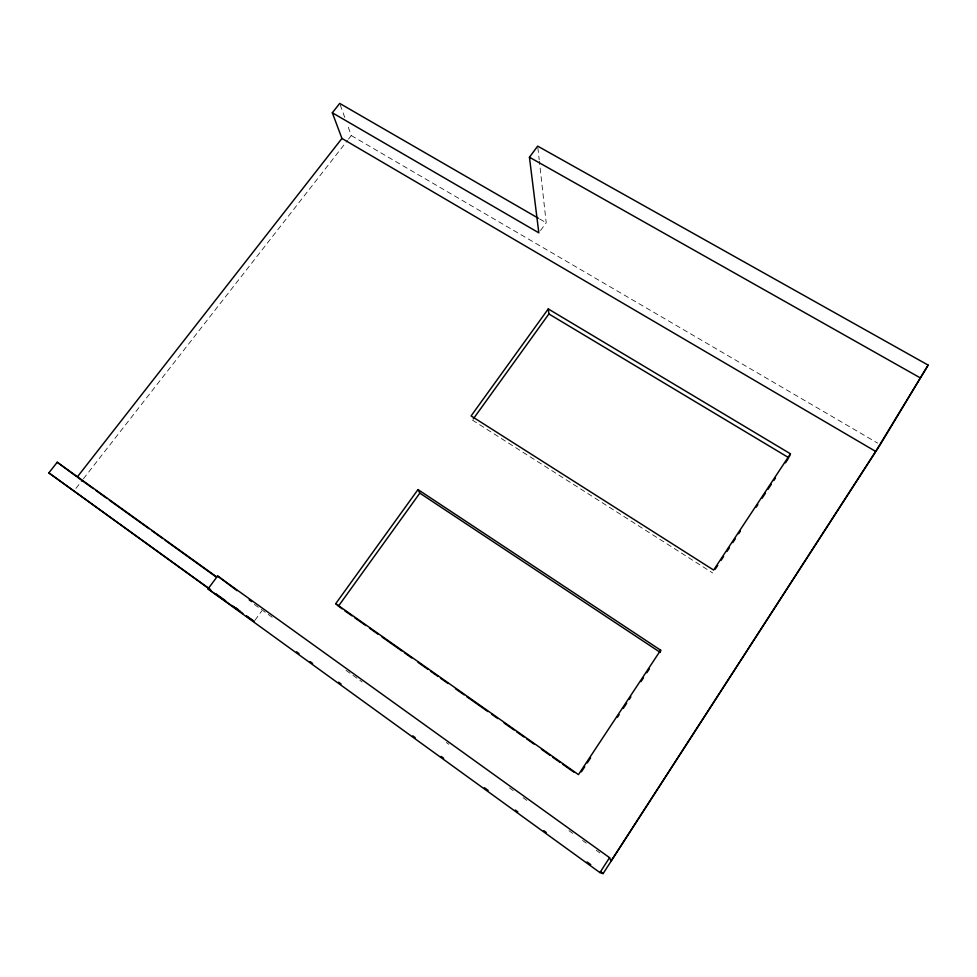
<?xml version="1.0" encoding="UTF-8"?>
<svg xmlns="http://www.w3.org/2000/svg" width="977" height="977" viewBox="0 0 977 977"><rect width="100%" height="100%" fill="white"/><g stroke="black" fill="none" stroke-linecap="round" stroke-linejoin="round"><path stroke-width="0.73" stroke-dasharray="4.88 3.66" d="M254.96 620.261L261.714 611.04M540.476 230.596L546.204 222.768L539.365 161.156M75.913 488.415L82.471 480.012M83.399 478.815L347.531 140.358M348.471 139.161L351.28 135.559L347.25 124.372M539.634 218.97L546.204 222.768M351.28 135.559L877.627 443.106M472.428 420.11L712.721 572.986M254.35 604.433L274.158 618.685M346.005 670.356L362.101 681.934M446.33 742.496L448.797 744.279M509.493 787.926L513.206 790.601M523.122 797.733L526.835 800.395M568.944 830.682L572.656 833.357M582.573 840.476L586.285 843.151M596.19 850.283L599.915 852.958M340.204 104.82L344.734 117.387M537.863 147.637L539.194 159.654"/><path stroke-width="1.47" d="M417.997 489.587L660.66 650.206L660.257 652.404L419.829 493.129L417.997 489.587L335.722 603.676L342.097 608.866M789.367 456.442L790.442 453.804L548.268 308.927L471.097 415.933L713.625 570.055L790.442 453.804M928.15 365.105L880.253 444.645L603.102 873.585L599.927 872.583L208.003 588.911L217.615 576.003L609.563 857.672L611.052 860.969L875.685 451.435L928.15 365.105L537.704 146.135L529.436 157.224L538.828 232.831L332.327 112.782L339.703 103.415L538.315 218.213M599.927 872.583L609.563 857.672M660.66 650.206L578.457 774.627L335.722 603.676M581.376 771.83L584.722 766.75M587.25 762.939L590.609 757.859M617.464 717.203L619.137 714.663M623.338 708.313L626.697 703.232M629.212 699.41L630.886 696.87M640.961 681.628L643.477 677.818M646.835 672.738L649.351 668.927M715.237 569.188L717.741 565.39M721.087 560.334L723.591 556.536M726.937 551.468L729.453 547.67M732.799 542.601L735.302 538.803M738.649 533.735L740.322 531.207M756.21 507.148L757.883 504.62M762.072 498.282L765.418 493.226M767.922 489.428L771.268 484.36M773.784 480.562L775.457 478.022M785.496 462.829L787.999 459.031M338.36 606.241L419.829 493.129M473.32 418.864L548.891 313.959L548.268 308.927M332.327 112.782L341.938 138.441L77.232 477.057L93.328 488.647M210.837 590.096L48.85 472.892L57.228 462.243L216.796 576.98M529.436 157.224L919.992 377.72M341.938 138.441L875.685 451.435M548.891 313.959L788.842 457.773M344.588 610.625L352.062 615.889M354.566 617.647L365.777 625.549M369.514 628.174L378.233 634.329M381.97 636.955L401.913 651M404.405 652.758L411.879 658.022M418.107 662.418L428.073 669.44M430.576 671.187L438.05 676.463M440.542 678.209L448.016 683.485M455.49 688.748L464.209 694.891M466.701 696.65L487.889 711.574M491.626 714.199L497.855 718.596M504.083 722.98L514.061 730.002M516.552 731.761L524.026 737.024M526.518 738.783L533.992 744.047M541.466 749.31L550.198 755.453M552.689 757.212L560.163 762.475M562.654 764.234L573.865 772.135M208.003 588.911L242.894 613.507M48.85 472.892L210.006 589.192M95.807 490.417L106.957 498.441M109.424 500.224L149.066 528.728M151.545 530.511L162.695 538.522M165.162 540.305L215.954 576.821M235.97 607.975L238.437 609.758M296.544 651.793L299.011 653.576M310.136 661.624L312.616 663.42M338.567 682.202L341.046 683.985M412.734 735.852L415.213 737.647M441.164 756.43L443.643 758.213M484.433 787.731L488.146 790.405M515.331 810.08L517.81 811.875M543.774 830.658L546.241 832.441M587.03 861.958L590.743 864.633M600.635 871.789L603.102 873.585M215.783 593.674L225.675 600.843M233.088 606.204L240.513 611.578M57.228 462.243L76.047 476.19M217.615 576.003L237.045 590.658M249.196 599.817L251.626 601.649M254.118 621.421L246.631 616.145L254.118 621.421"/></g></svg>
